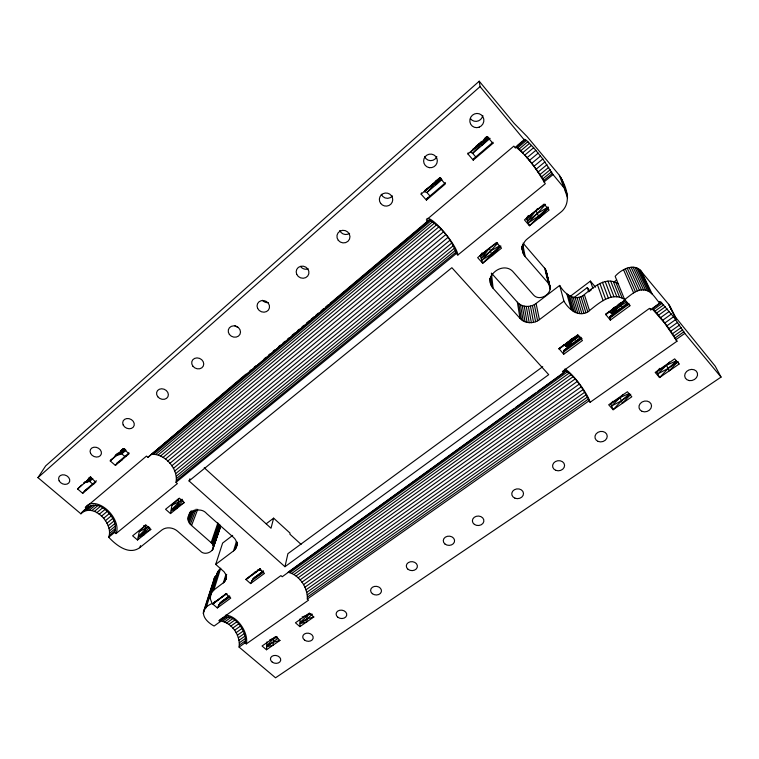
<?xml version="1.0" encoding="UTF-8"?>
<svg xmlns="http://www.w3.org/2000/svg" width="759" height="759" viewBox="0 0 759 759"><rect width="100%" height="100%" fill="white"/><g stroke="black" fill="none" stroke-linecap="round" stroke-linejoin="round"><path stroke-width="1.14" d="M220.101 621.706L218.839 620.634L280.934 575.616L282.206 576.745L563.7 372.916L562.428 371.493L649.486 308.363L650.757 309.881L659.827 303.306C655.197 298.306 651.45 290.166 643.585 289.938C635.947 289.293 630.368 295.631 624.629 299.53L615.16 276.342C621.137 269.17 635.634 262.045 642.095 272.453L668.688 304.34L674.58 316.048L715.225 366.18L721.05 377.1L275.536 677.796L239.066 647.076L245.081 642.845C248.497 631.602 229.597 606.45 220.101 621.706L214.114 626.042C203.014 620.046 198.023 609.543 212.093 603.471L210.006 598.064L210.471 594.449L217.416 572.628L220.717 568.235L213.848 589.99L210.471 594.449M276.57 636.469L273.733 638.499L273.183 645.122L266.864 646.753L277.898 638.319M473.236 160.149L492.923 143.356L492.952 142.218L473.379 158.925L473.236 160.149L467.952 153.973L468.075 152.853M143.565 525.75L145.842 525.2L144.153 534.697L138.413 537.22L149.741 527.514M492.183 273.952L517.363 302.215C522.04 307.471 530.664 307.699 536.082 303.467L559.687 285.422L563.928 301.133L539.412 319.662C533.786 324.008 524.877 323.77 520.01 318.363L493.122 288.344C482.145 276.077 503.758 260.081 513.539 272.291L533.368 294.805C540.114 302.879 555.446 291.817 548.368 283.268L525.209 256.637C520.513 251.457 522.002 242.842 527.448 238.781L560.351 212.567C572.694 203.213 566.271 185.889 559.374 175.272L527.021 136.487L514.08 123.29L479.223 81.204L45.663 465.893L37.95 477.629L80.89 513.805C87.351 505.418 96.184 501.68 104.989 509.469C111.516 514.735 117.778 523.748 114.628 532.429L108.717 537.249C115.947 544.962 128.783 555.531 139.647 547.723L161.961 529.943C166.534 526.509 173.289 527.533 177.464 531.129L200.319 550.996C205.689 557.315 218.573 549.165 211.144 542.666L191.562 525.503C180.291 515.94 198.64 503.948 206.695 513.606L233.279 537.192C237.52 540.465 238.269 547.647 233.573 550.873L215.717 564.373L224.095 571.802L225.689 574.354L226.191 578.434L224.379 582.011L213.848 589.99M523.065 243.136L545.389 269.066L547.163 277.101M114.628 532.429L116.004 533.586L177.378 483.578L175.993 482.344C178.517 469.053 165.339 453.92 151.895 454.224L429.679 220.252C441.852 227.529 451.852 240.034 456.425 253.449L457.838 255.015L545.313 183.725C537.097 170.481 528.179 156.506 515.646 146.933L515.323 147.844L524.469 140.13L524.412 139.457L526.528 140.387L533.643 147.72L542.818 158.973L553.045 174.579L563.842 187.587L566.556 192.312M212.15 550.484L220.176 527.885L220.357 525.171L213.307 546.129M182.957 500.836L171.268 510.845L177.35 508.075L178.697 498.71L171.942 505.257L170.49 513.577L165.557 509.27L179.323 498.17L184.266 502.534L170.49 513.577M245.081 642.845L246.314 643.888L308.543 600.16L307.31 599.06C307.85 587.551 299.435 575.009 288.078 572.229M299.871 626.64L313.809 616.991L309.387 613.082L295.45 622.778L299.871 626.64L300.08 618.822M145.842 525.2L139.286 531.566L137.531 540L132.626 535.826L145.899 525.114L150.823 529.355L137.531 540M266.475 649.77L279.938 640.435L275.536 636.649L262.064 646.013L266.475 649.77L266.95 641.886M108.717 537.249C113.907 523.397 93.101 501.889 80.89 513.805M566.432 343.077L577.836 335.222L582.466 340.506L563.7 354.254L563.586 350.762L564.298 349.984L580.939 337.764M239.066 647.076C240.717 635.786 232.15 622.788 220.641 621.071L226.58 616.773M189.94 478.768L189.048 480.94L284.967 566.707L287.908 553.672L542.723 366.711M217.416 572.628L210.044 596.223M301.067 544.355L289.843 534.137L290.071 533.131L273.629 518.15L271.02 528.236L204.228 467.753M435.353 181.401L439.954 177.995L445.239 184.029L426.416 200.101L421.122 194.152L421.463 192.871M213.763 579.591L214.655 577.248L216.438 575.341L206.059 607.921M426.416 200.101L426.795 198.697L445.524 182.701M86.773 508.843L85.369 507.657L146.468 456.102L147.891 457.364L427.801 221.571L428.048 220.66L429.679 220.252M225.831 579.724L226.495 577.561M235.679 548.605L237.358 543.064M236.353 547.258L237.026 545.047M233.573 550.873L236.277 541.992M224.379 582.011L226.685 574.44M225.224 580.92L226.533 576.603M234.74 549.82L237.102 542.049M223.317 582.95L225.964 574.297M211.258 592.788L218.184 570.996M210.006 598.064L211.391 593.69M213.478 587.124L216.6 577.276M212.397 591.289L219.294 569.516M203.222 613.557L213.677 580.844M205.034 608.832L215.442 576.223M203.298 612.266L214.655 577.248M215.717 564.373L222.624 543.064L232.681 535.38M213.421 547.078L220.471 526.101M212.719 549.725L220.414 527.012M212.539 544.298L219.247 524.469M213.004 545.199L219.702 525.361M211.913 543.444L218.649 523.634M211.144 542.666L217.899 522.875M259.863 569.326L260.052 568.795L245.982 579.544L250.584 583.567L264.474 573.406L259.863 569.326L245.982 579.544L246.182 579.013M191.562 525.503L197.72 509.298M250.584 583.567L253.126 578.633L263.335 570.92M190.338 524.251L196.107 509.147M189.342 522.875L194.313 509.944M188.612 521.405L192.767 510.646M188.023 518.359L190.528 511.917M190.376 512.932L191.202 510.798M188.166 519.887L191.505 511.291M188.175 516.851L189.883 512.211M225.518 594.221L212.738 604.022L217.33 607.931L220.101 602.874L228.801 596.261M139.647 547.723L140.567 545.636M118.034 453.626L117.038 455.087L123.726 448.673M147.891 457.364L245.869 374.187M85.188 481.813L84.126 483.331L90.7 477.022M537.344 208.763L527.685 221.049L537.448 213.355L548.007 207.141L548.368 208.061L539.251 217.909L536.044 210.604L545.332 204.313M111.459 459.214L110.235 460.922L115.396 465.428L129.068 453.768L123.897 449.205L110.235 460.922L114.381 456.909M115.396 465.428L117.095 463.056L129.021 452.886M499.887 245.925L482.677 263.269L477.658 257.633L496.481 242.453L501.5 248.174L482.677 263.269L480.219 255.508L482.145 252.851M548.007 207.141L529.469 225.746L524.46 219.901L544.108 204.057L549.118 209.996L529.469 225.746L526.348 218.317L528.321 215.594M81.649 485.01L77.57 488.957L82.703 493.322L84.515 490.874L96.421 480.789M609.79 318.163L629.239 303.894L629.894 305.773L610.331 320.099L609.752 316.882L610.236 316.247L627.665 303.458M497.316 242.861L489.517 248.117L481.348 258.335L490.712 250.954L499.716 245.726M629.42 393.807L621.507 400.799L613.111 409.737L608.69 404.775L627.408 391.748L631.811 396.777L613.111 409.737L610.777 403.892L612.883 401.302M669.542 362.052L657.873 373.883L668.148 368.438L677.806 361.607L679.058 364.064L659.58 377.555L656.801 371.872L659.666 368.343M439.717 178.213L426.909 192.52L424.357 191.666L439.527 177.929M487.515 137.037L472.667 153.327L470.381 152.179L481.728 141.402M441.292 178.64L436.074 184.665L432.687 183.669M488.834 137.607L482.231 145.13L479.252 143.698L475.798 146.459M572.011 338.988L565.683 346.019L579.563 336.152M497.714 243.25L482.022 260.166L491.642 253.762L500.968 246.115M545.531 204.484L528.492 222.823L538.634 216.04L548.368 208.061M617.722 305.289L610.853 312.803L626.64 301.665M578.33 335.336L566.252 346.37L563.624 344.757M630.027 395.059L622.427 403.285L620.075 397.555L623.054 394.405M677.806 361.607L669.277 370.838L666.478 365.278L676.146 360.933M500.219 246.922L492.041 255.755L489.517 248.117L480.219 255.508M572.798 338.116L577.001 341.028L580.711 337.024M625.691 299.957L620.236 305.801L611.384 313.201L608.946 311.37M627.133 302.661L622.399 307.708L611.384 313.201L612.902 314.558M277.566 637.076L273.733 638.499L267.045 645.33L273.638 642.161L279.938 640.435M309.691 613.433L300.279 622.247L307.158 618.898L313.809 616.991M629.277 393.485L620.075 397.555L611.716 405.942L621.507 400.799L630.786 394.234M215.281 601.232L212.966 603.481L226.362 593.614M480.684 256.514L489.517 248.117M526.879 219.304L536.044 210.604L526.348 218.317M253.07 573.842L255.441 571.584M424.357 191.666L440.495 178.004M470.381 152.179L488.046 137.151M484.214 139.115L486.699 136.819M312.404 614.183L307.158 618.898L300.147 623.661L306.816 621.83L307.12 615.264L311.133 613.746M37.95 477.629L480.067 86.611L479.223 81.204M92.304 478.369L86.649 482.107L91.469 477.876L83.974 483.141L85.577 481.718M88.794 478.882L90.406 477.468L88.812 478.445M676.392 361.17L668.148 368.438L659.58 377.555L655.178 372.422L674.666 358.865L679.058 364.064M115.529 455.4L118.119 453.123M124.751 449.309L118.916 454.423L125.633 450.002M77.57 488.957L90.738 477.658L95.881 482.088L82.703 493.322M421.122 194.152L439.954 177.995M467.952 153.973L487.629 137.085L492.923 143.356M85.549 482.354L89.619 481.415L92.854 478.644M117.996 453.493L114.666 456.159L121.81 453.844L125.994 450.258M441.956 179.636L426.909 192.52L429.537 195.49M490.134 138.366L472.667 153.327L475.305 156.411M88.205 478.957L90.682 476.851M485.01 138.119L486.68 136.705M116.108 454.935L117.721 453.569M480.542 144.153L488.53 137.436M120.709 450.855L123.205 448.74L120.709 450.855L124.723 448.882M88.822 478.246L90.444 476.88M82.029 512.268L89.372 506.149M249.683 371.066L251.485 369.538M254.199 367.252L256.011 365.734M264.141 358.874L265.954 357.347M268.667 355.06L270.47 353.542M273.183 351.256L274.995 349.728M278.496 346.692L280.422 345.165M283.126 342.878L284.938 341.351M287.652 339.064L289.454 337.546M292.168 335.26L294.881 332.973M297.528 330.649L299.407 329.159M302.063 326.835L303.923 325.355M306.598 323.011L309.311 320.725M311.152 319.254L313.846 316.901M315.678 315.45L318.382 313.087M321.104 310.877L323.818 308.496M325.62 307.072L328.353 304.682M330.146 303.258L428.683 220.224M516.945 145.747L524.744 139.276M85.293 510.323L91.146 505.39M516.395 147.227L525.456 139.59M87.323 509.972L93.167 505.058M153.821 454.015L431.008 220.765M517.486 147.996L526.528 140.387M479.252 143.698L481.927 141.449M484.603 139.201L487.287 136.952M434.176 183.915L440.979 178.194M89.553 510.048L95.387 505.143M155.956 454.243L432.639 221.723M518.909 149.219L527.922 141.639M91.915 510.541L97.75 505.646M158.252 454.888L434.509 223.099M520.608 150.861L529.611 143.309M94.344 511.433L100.169 506.557M160.633 455.931L436.586 224.863M522.553 152.882L531.528 145.358M96.782 512.714L102.607 507.847M163.043 457.354L438.797 226.96M524.668 155.215L533.643 147.72M99.154 514.327L104.989 509.469M165.415 459.1L441.093 229.341M526.917 157.806L535.882 150.329M101.412 516.243L107.247 511.395M167.692 461.14L443.408 231.931M529.241 160.576L538.207 153.128M103.499 518.406L109.324 513.568M169.817 463.417L445.694 234.664M531.566 163.47L540.531 156.031M105.34 520.759L111.184 515.93M171.733 465.855L447.886 237.482M533.833 166.401L542.818 158.973M106.905 523.245L112.759 518.425M173.384 468.417L449.926 240.309M536.006 169.295L544.99 161.885M148.176 526.48L138.831 535.901L150.823 529.355M182.075 499.185L171.629 509.555L184.266 502.534M108.157 525.797L114.011 520.987M174.741 471.016L451.757 243.06M538.008 172.084L547.011 164.675M84.515 490.874L88.68 488.103M109.049 528.349L114.913 523.539M175.746 473.588L453.341 245.669M539.791 174.693L548.814 167.284M109.562 530.835L115.434 526.025M176.392 476.073L454.632 248.079M541.309 177.056L550.36 169.637M117.095 463.056L121.981 460.039M109.675 533.188L115.567 528.378M176.657 478.398L455.59 250.214M542.524 179.105L551.603 171.667M109.391 535.351L115.292 530.532M176.524 480.504L456.197 252.016M543.397 180.775L552.505 173.337M175.993 482.344L456.425 253.449M543.899 182.046L553.045 174.579M189.048 480.94L451.88 267.709L548.71 374.661L284.967 566.707M121.336 450.818L123.005 449.489L116.336 455.362L124.656 449.262M88.594 478.92L90.406 477.468M252.889 574.449L260.052 568.795M117.844 454.641L124.723 449.252M426.795 198.697L427.734 197.985M266.238 523.757L273.629 518.15M569.791 296.674L590.388 281.105L595.568 287.196M573.206 298.183L587.276 287.576L588.794 289.35M472.468 149.542L477.743 145.567M559.687 285.422C564.041 293.183 573.605 301.332 582.732 295.839C592.115 288.543 605.359 275.384 618.206 283.79M591.261 289.9L588.699 291.836L587.276 287.576M247.045 578.367L252.206 574.487M425.078 190.167L430.495 186.116M563.7 354.254L559.004 348.647L562.713 345.857M610.331 320.099L605.606 314.33L609.126 311.693M611.763 309.71L615.283 307.072L605.606 314.33M483.151 140.424L487.629 137.085M613.898 282.025L616.678 279.948M563.928 301.133C568.453 309.169 578.358 317.509 587.808 311.883C597.58 304.378 611.327 290.858 624.629 299.53M212.738 604.022L226.135 594.145L230.736 598.111L217.33 607.931M559.06 349.045L577.836 335.222M605.71 314.7L625.274 300.298L629.894 305.773M83.974 483.141L91.251 477.8M620.397 303.059L618.49 304.454L622.399 307.708L628.12 303.6M220.101 602.874L229.616 595.891M253.126 578.633L263.24 571.214M563.586 350.762L581.242 337.812M609.752 316.882L628.186 303.344M226.552 598.585L228.44 597.2M257.481 575.891L259.312 574.554M571.954 345.136L573.795 343.789M611.251 316.313L613.073 314.966M625.862 305.592L627.684 304.255M218.488 605.151L229.939 596.745M251.627 580.844L263.62 572.049M563.387 352.195L582.058 338.495M617.968 305.127L625.15 299.928M570.047 340.108L571.878 338.78M577.76 334.833L559.004 348.647M220.167 619.809L223.212 617.56M220.546 620.037L224.797 616.953M563.15 371.711L565.066 370.326C576.868 377.47 583.823 390.591 590.094 402.298L676.971 341.246A23.7 2.391 52.9 0 0 662.635 320.194M289.037 571.536L513.464 409.006M515.38 407.611L535.522 393.029M537.438 391.635L566.214 370.8M721.05 377.1L684.798 333.4L673.546 316.778L660.966 302.186L652.019 308.657L664.647 323.135L676.971 341.246M222.596 621.298L228.525 617.001M289.947 572.58L567.628 371.711M653.252 309.767L662.18 303.315M473.379 158.925L474.09 158.413M224.645 621.934L230.575 617.655M291.93 573.33L569.269 373.03M654.761 311.285L663.67 304.852M226.742 622.959L232.671 618.689M293.999 574.478L571.091 374.718M656.488 313.154L665.377 306.74M577.001 341.028L580.663 338.4M228.838 624.353L234.759 620.094M296.076 575.986L573.054 376.73M658.385 315.336L667.275 308.941M230.859 626.08L236.789 621.83M298.116 577.808L575.094 379.007M660.415 317.774L669.305 311.399M232.776 628.082L238.706 623.832M300.061 579.904L577.172 381.502M662.522 320.393L671.411 314.027M234.522 630.312L240.461 626.071M301.864 582.219L579.221 384.139M664.647 323.135L673.546 316.778M236.058 632.712L241.998 628.48M303.486 584.677L581.195 386.862M666.744 325.924L675.652 319.577M237.349 635.217L243.297 630.995M304.871 587.238L583.045 389.585M668.745 328.685L677.673 322.347M238.345 637.769L244.303 633.547M305.991 589.819L584.715 392.242M670.605 331.36L679.552 325.023M239.038 640.292L245.005 636.07M306.816 592.352L586.166 394.775M672.275 333.865L681.25 327.527M239.389 642.731L245.375 638.509M307.319 594.781L587.362 397.099M673.717 336.152L682.711 329.795M239.408 645.008L245.404 640.786M307.48 597.039L588.263 399.168M674.884 338.134L683.906 331.768M307.31 599.06L588.851 400.923M675.738 339.776L684.798 333.4M656.801 371.872L666.478 365.278M610.777 403.892L620.075 397.555M617.095 305.839L625.274 300.298M613.253 308.173L615.283 307.072M182.492 500.01L171.942 505.257M148.887 526.888L139.286 531.566M258.107 569.933L260.214 568.87M576.024 341.512L566.252 346.37L567.855 347.622M222.169 601.137L224.664 599.971M255.09 576.973L256.684 576.252M302.044 616.991L307.12 615.264M269.843 639.78L273.733 638.499M565.066 370.326L563.7 370.724L563.7 372.916M94.23 483.692L92.181 483.616L89.619 481.415M225.357 593.936L227.32 594.06M126.383 456.254L124.381 456.112L121.81 453.844M257.965 569.914L261.656 570.265M660.966 302.186L659.229 301.465L659.827 303.306M427.801 221.571L426.349 219.949L513.871 146.107L515.323 147.844M480.067 86.611L524.469 140.13M668.688 304.34L675.586 317.509L674.58 316.048M669.675 305.773L676.297 319.122M641.241 271.115L652.218 294.122M639.97 269.825L650.88 292.775M638.48 268.762L649.315 291.665M636.801 267.946L647.541 290.801M634.979 267.396L645.615 290.223M633.053 267.121L643.585 289.938M631.08 267.14L641.507 289.957M629.107 267.443L639.41 290.27M627.181 268.031L637.37 290.877M625.34 268.876L635.425 291.76M623.651 269.967L633.632 292.898M615.91 282.528L622.257 298.221M613.386 281.646L619.638 297.31M610.701 281.162L616.858 296.816M650.302 308.714L650.757 309.881M607.931 281.105L613.984 296.75M605.151 281.466L611.09 297.12M602.437 282.244L608.272 297.917M599.857 283.401L605.597 299.112M567.286 194.959L562.002 179.845M560.882 177.445L565.398 189.835M559.374 175.272L563.842 187.587M564.895 190.329L567.571 197.701M597.494 284.919L603.139 300.668M590.388 281.105L592.978 288.61M584.411 294.758L589.544 310.773M582.732 295.839L587.808 311.883M580.92 296.684L585.92 312.746M579.003 297.253L583.927 313.334M577.03 297.547L581.887 313.638M575.066 297.566L579.848 313.647M573.14 297.291L577.846 313.363M571.299 296.741L575.948 312.793M569.601 295.934L574.183 311.958M568.074 294.872L572.599 310.867M566.764 293.591L571.242 309.549M546.281 271.352L550.047 286.636M545.93 270.176L549.687 285.431M546.423 272.566L550.19 287.898M545.389 269.066L549.127 284.293M548.51 282.585L550.123 289.17M544.658 268.069L548.368 283.268M670.377 307.348L670.776 309.036M536.082 303.467L539.412 319.662M522.742 244.455L525.209 256.637M534.336 304.606L537.6 320.839M522.277 246.229L524.052 255.062M521.86 246.713L523.169 253.307M521.708 246.21L522.353 249.483M521.737 247.054L522.6 251.438M532.429 305.488L535.626 321.75M530.418 306.095L533.539 322.366M528.34 306.408L531.385 322.689M526.253 306.427L529.222 322.698M524.203 306.133L527.097 322.395M522.249 305.554L525.067 321.797M520.427 304.691L523.179 320.905M518.786 303.572L521.48 319.757M517.363 302.215L520.01 318.363M491.396 273.069L493.122 288.344M490.75 276.181L491.908 286.731M490.248 277.927L491.007 284.938M489.925 278.363L490.428 283.012M562.798 183.298L562.988 185.073M653.442 309.444A23.7 2.391 52.9 0 1 658.309 314.881M659.002 315.706A23.7 2.391 52.9 0 1 661.905 319.273M564.867 369.016A22.808 4.497 53.4 0 1 579.231 383.504A22.808 4.497 53.4 0 1 590.094 402.298M426.985 218.62A24.307 5.123 51.2 0 1 444.205 232.169A24.307 5.123 51.2 0 1 457.838 255.015M482.838 115.472A7.049 6.774 -54.8 0 1 470.438 118.594M436.88 156.686A6.746 6.651 -42.3 0 1 424.528 156.449M392.479 195.955A6.546 6.433 14.6 0 1 381.284 194.266M349.586 233.336A6.433 6.157 22.6 0 1 339.776 230.565M308.154 268.866A6.328 5.901 24.4 0 1 300.763 266.798M268.193 302.632A6.224 5.655 25.1 0 1 262.443 300.279M517.42 147.265A25.313 2.742 51.7 0 1 523.226 153.185M525.921 156.24A25.313 2.742 51.7 0 1 543.814 180.528M237.785 327.129A6.148 5.484 25.4 0 1 234.948 325.725M225.47 615.236A19.345 11.148 56.4 0 1 241.001 625.15A19.345 11.148 56.4 0 1 246.314 643.888M85.369 507.657A20.408 12.448 48.3 0 1 106.564 509.308A20.408 12.448 48.3 0 1 116.004 533.586M257.633 308.41A6.357 5.749 24.6 0 0 268.42 310.061A6.357 5.749 24.6 0 0 263.847 300.564A6.357 5.749 24.6 0 0 257.633 308.41M296.722 274.341A6.461 6.006 23.7 0 0 307.727 276.029A6.461 6.006 23.7 0 0 303.239 266.181A6.461 6.006 23.7 0 0 296.722 274.341M479.166 127.17A7.201 6.935 -52.8 0 0 481.434 114.998A7.201 6.935 -52.8 0 0 469.935 119.495A7.201 6.935 -52.8 0 0 479.166 127.17M429.328 167.644A6.888 6.793 -35.6 0 0 436.89 158.432A6.888 6.793 -35.6 0 0 425.182 156.629A6.888 6.793 -35.6 0 0 429.328 167.644M380.667 203.412A6.698 6.556 13.7 0 0 392.185 202.217A6.698 6.556 13.7 0 0 385.268 193.033A6.698 6.556 13.7 0 0 380.667 203.412M338.277 240.318A6.575 6.271 21.6 0 0 349.491 239.189A6.575 6.271 21.6 0 0 342.556 230.338A6.575 6.271 21.6 0 0 338.277 240.318M689.314 380.582A6.575 5.503 -20.1 0 0 697.407 373.058A6.575 5.503 -20.1 0 0 686.667 371.417A6.575 5.503 -20.1 0 0 689.314 380.582M642.076 411.359A6.376 5.36 -16 0 0 651.535 405.942A6.376 5.36 -16 0 0 642.095 401.976A6.376 5.36 -16 0 0 642.076 411.359M598.101 441.406A6.186 5.209 -11.9 0 0 607.238 436.188A6.186 5.209 -11.9 0 0 597.921 432.336A6.186 5.209 -11.9 0 0 598.101 441.406M555.768 470.324A6.025 5.057 -7.9 0 0 564.582 465.305A6.025 5.057 -7.9 0 0 555.379 461.567A6.025 5.057 -7.9 0 0 555.768 470.324M514.972 498.198A5.882 4.905 -4.2 0 0 523.492 493.359A5.882 4.905 -4.2 0 0 514.403 489.726A5.882 4.905 -4.2 0 0 514.972 498.198M474.375 524.393A5.749 4.744 -0.8 0 0 483.787 521.642A5.749 4.744 -0.8 0 0 476.244 516.31A5.749 4.744 -0.8 0 0 474.375 524.393M90.587 453.408A5.892 4.734 25.2 0 0 100.406 455.618A5.892 4.734 25.2 0 0 96.279 447.317A5.892 4.734 25.2 0 0 90.587 453.408M123.186 424.983A5.977 4.924 25.2 0 0 133.186 427.241A5.977 4.924 25.2 0 0 129.115 418.664A5.977 4.924 25.2 0 0 123.186 424.983M157.796 396.767A6.072 5.123 25.2 0 0 167.938 396.701A6.072 5.123 25.2 0 0 161.648 388.769A6.072 5.123 25.2 0 0 157.796 396.767M192.9 366.199A6.176 5.341 25.1 0 0 203.27 366.104A6.176 5.341 25.1 0 0 196.998 357.897A6.176 5.341 25.1 0 0 192.9 366.199M229.379 334.434A6.271 5.569 24.9 0 0 239.977 334.311A6.271 5.569 24.9 0 0 233.725 325.829A6.271 5.569 24.9 0 0 229.379 334.434M272.272 662.142A5.19 3.918 10.8 0 0 280.659 660.491A5.19 3.918 10.8 0 0 273.847 655.529A5.19 3.918 10.8 0 0 272.272 662.142M304.53 640.074A5.266 4.051 9.5 0 0 313.106 638.357A5.266 4.051 9.5 0 0 306.266 633.262A5.266 4.051 9.5 0 0 304.53 640.074M337.869 617.266A5.36 4.193 7.9 0 0 346.654 615.483A5.36 4.193 7.9 0 0 339.776 610.245A5.36 4.193 7.9 0 0 337.869 617.266M372.337 593.68A5.446 4.336 6.1 0 0 381.341 591.821A5.446 4.336 6.1 0 0 374.443 586.432A5.446 4.336 6.1 0 0 372.337 593.68M408.01 569.278A5.55 4.478 3.9 0 0 417.241 567.343A5.55 4.478 3.9 0 0 410.306 561.793A5.55 4.478 3.9 0 0 408.01 569.278M444.945 544.013A5.664 4.63 1.4 0 0 454.404 541.992A5.664 4.63 1.4 0 0 447.449 536.281A5.664 4.63 1.4 0 0 444.945 544.013M59.136 480.827A5.797 4.554 25.1 0 0 68.803 482.98A5.797 4.554 25.1 0 0 64.61 474.944A5.797 4.554 25.1 0 0 59.136 480.827"/></g></svg>
